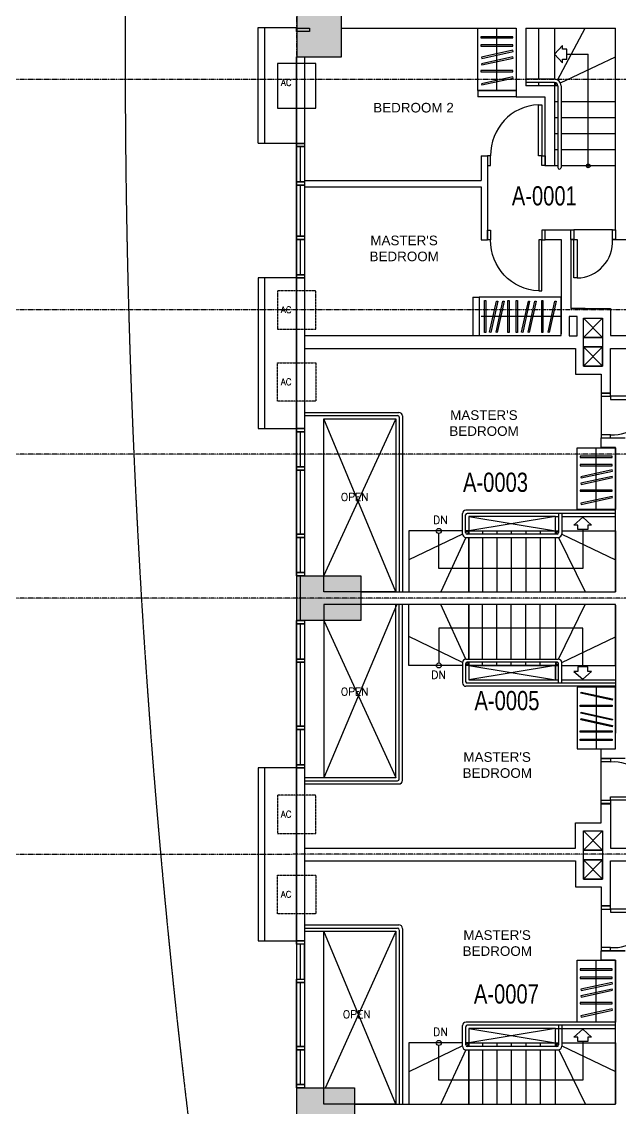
# Model space of a CAD drawing. Header units: inches. Extents: x -189245 to 740841, y -215444 to 469401.
# Drawn here: x 181993 to 191333, y -132944 to -115981 of the extents above; entities that cross this region are included whole.
import ezdxf

# ---------------------------------------------------------------- set-up
doc = ezdxf.new("R2010")
doc.units = ezdxf.units.IN
doc.header["$LTSCALE"] = 10
doc.header["$MEASUREMENT"] = 0
for name, pattern in [('GRID NORMAL$0$GRID BASEMENT$0$GRID GROUND$0$GRID$0$$0$PHANTOM', [2.5, 1.25, -0.25, 0.25, -0.25, 0.25, -0.25]), ('HIDDEN', [0.375, 0.25, -0.125]), ('HIDDEN2', [0.1875, 0.125, -0.0625])]:
    doc.linetypes.add(name, pattern=pattern)
for name, color, linetype in [('A-CMU WALL', 4, 'Continuous'), ('A-DOOR', 1, 'Continuous'), ('A-EQUIPMENT', 2, 'Continuous'), ('A-EQUIPTMENT', 1, 'Continuous'), ('A-GRID', 8, 'Continuous'), ('A-RAILING', 2, 'Continuous'), ('A-STAIR', 1, 'Continuous'), ('A-TEXT', 3, 'Continuous'), ('A-UNIT NUMBER', 2, 'Continuous'), ('A-WINDOW', 2, 'Continuous'), ('CABINET', 1, 'Continuous'), ('COLUMN', 6, 'Continuous'), ('GRID BASEMENT$0$A-PROPERTY LINE', 1, 'Continuous'), ('TEXT', 3, 'Continuous'), ('TSG - plaster', 4, 'Continuous'), ('TSG- DIM-WALL SETOUT', 1, 'Continuous'), ('TSG- OPENNING', 1, 'Continuous'), ('TSG- plaster', 4, 'Continuous'), ('TSG-DIM_WINDWS', 1, 'Continuous'), ('TSG-DRYWALL', 2, 'Continuous')]:
    doc.layers.add(name, color=color, linetype=linetype)
doc.styles.add('ARIAL', font='ARIAL.TTF', dxfattribs={"width": 0.75})
doc.styles.add('PRSP_Simplex', font='simplex.shx')

# ---------------------------------------------------------------- blocks, each defined once
blk = doc.blocks.new('A$C001E4594')
at = {"layer": 'TSG- OPENNING', "color": 1}
for p, q in [((125, 572), (425, 872)), ((425, 572), (125, 872)), ((125, 572), (425, 572)), ((125, 422), (425, 422)), ((125, 422), (425, 122)), ((425, 422), (125, 122))]:
    blk.add_line(p, q, dxfattribs=at)
for points in [[(125, 872), (425, 872), (425, 572), (125, 572)], [(425, 422), (125, 422), (125, 122), (425, 122)], [(125, 422), (425, 422), (425, 122), (125, 122)]]:
    blk.add_lwpolyline(points, close=True, dxfattribs=at)
at = {"layer": 'TSG- plaster'}
blk.add_lwpolyline([(125, 872), (425, 872), (425, 122), (125, 122), (125, 872)], dxfattribs=at)
blk = doc.blocks.new('grid')
at = {"layer": 'A-GRID', "linetype": 'GRID NORMAL$0$GRID BASEMENT$0$GRID GROUND$0$GRID$0$$0$PHANTOM'}
for p, q in [((-90633.8, -228688.5), (-90633.8, -289256.3)), ((-33688.1, -262686.6), (-100703.6, -262686.6)), ((-33688.1, -266286.6), (-100703.6, -266286.6)), ((-33688.1, -268536.6), (-100703.6, -268536.6)), ((-33688.1, -270786.6), (-100703.6, -270786.6)), ((-33688.1, -274776.9), (-100703.6, -274786.6))]:
    blk.add_line(p, q, dxfattribs=at)
blk = doc.blocks.new('door600')
at = {"color": 2}
for points in [[(50, 150), (100, 150), (100, 750), (50, 750)], [(50, 150), (0, 150), (0, 0), (50, 0)], [(700, 150), (650, 150), (650, 0), (700, 0)]]:
    blk.add_lwpolyline(points, close=True, dxfattribs=at)
at = {"color": 1}
blk.add_arc((100, 198), 552, 355.0209, 90, dxfattribs=at)
blk = doc.blocks.new('A$C7D1D0043')
at = {"layer": 'COLUMN', "linetype": 'Continuous'}
for points in [[(-47475, -25913), (-47475, -27013), (-46775, -27013), (-46775, -25913)], [(-47475, -35113), (-46475, -35113), (-46475, -35813), (-47475, -35813)], [(-47475, -43108), (-46575, -43108), (-46575, -43808), (-47475, -43808)]]:
    blk.add_hatch(color=253, dxfattribs=at).paths.add_polyline_path(points)
for points in [[(-47475, -25913), (-47475, -27013), (-46775, -27013), (-46775, -25913)], [(-47475, -35113), (-46475, -35113), (-46475, -35813), (-47475, -35813)], [(-47475, -43108), (-46575, -43108), (-46575, -43808), (-47475, -43808)]]:
    blk.add_lwpolyline(points, close=True, dxfattribs=at)
blk = doc.blocks.new('A$C0CD851AE')
at = {"layer": 'A-DOOR', "color": 2}
for points in [[(25, 150), (-25, 150), (-25, 950), (25, 950)], [(-825, 0), (-775, 0), (-775, 150), (-825, 150)], [(25, 150), (75, 150), (75, 0), (25, 0)]]:
    blk.add_lwpolyline(points, close=True, dxfattribs=at)
at = {"layer": 'A-DOOR'}
blk.add_arc((10, 166), 785, 92.5491, 181.1461, dxfattribs=at)
blk = doc.blocks.new('A$C588E7C43')
at = {"layer": 'CABINET', "color": 2, "linetype": 'HIDDEN', "ltscale": 500}
blk.add_line((-300, -964), (-300, 0), dxfattribs=at)
at = {"layer": 'CABINET', "color": 1, "linetype": 'Continuous'}
blk.add_lwpolyline([(0, -964), (-600, -964), (-600, 0), (0, 0)], close=True, dxfattribs=at)
at = {"layer": 'CABINET', "color": 2}
for points in [[(-50, -153), (-50, -133), (-550, -133), (-550, -153)], [(-50, -283), (-50, -263), (-550, -263), (-550, -283)], [(-47, -365), (-51, -346), (-539, -453), (-535, -473)], [(-47, -467), (-51, -448), (-539, -556), (-535, -575)], [(-50, -681), (-50, -661), (-550, -661), (-550, -681)], [(-47, -780), (-51, -760), (-539, -868), (-535, -888)]]:
    blk.add_lwpolyline(points, close=True, dxfattribs=at)

msp = doc.modelspace()

# ---------------------------------------------------------------- hatches: boundary and pattern name
at = {"layer": 'TSG- DIM-WALL SETOUT'}
h = msp.add_hatch(color=253, dxfattribs=at)
h.paths.add_polyline_path([(186285.29041, -132626.32537), (187185.29041, -132626.32537), (187185.29041, -133326.32537), (186285.29041, -133326.32537)])
h.paths.add_polyline_path([(197335.29041, -109930.85693), (198135.29041, -109930.85693), (198135.29041, -109230.85693), (197335.29041, -109230.85693)])
h.paths.add_polyline_path([(201710.2904, -122730.85693), (202410.2904, -122730.85693), (202410.2904, -121730.85693), (201710.2904, -121730.85693)])
h.paths.add_polyline_path([(207710.29041, -122730.85693), (208410.29041, -122730.85693), (208410.29041, -121730.85693), (207710.29041, -121730.85693)])
h.paths.add_polyline_path([(213710.29041, -122730.85693), (214410.29041, -122730.85693), (214410.29041, -121730.85693), (213710.29041, -121730.85693)])
h.paths.add_polyline_path([(219710.29041, -122730.85693), (220410.29041, -122730.85693), (220410.29041, -121730.85693), (219710.29041, -121730.85693)])
h.paths.add_polyline_path([(201710.2904, -117730.85693), (202410.2904, -117730.85693), (202410.2904, -116730.85693), (201710.2904, -116730.85693)])
h.paths.add_polyline_path([(204710.29041, -110230.85693), (205410.29041, -110230.85693), (205410.29041, -109230.85693), (204710.29041, -109230.85693)])
h.paths.add_polyline_path([(210710.29041, -110230.85693), (211410.29041, -110230.85693), (211410.29041, -109230.85693), (210710.29041, -109230.85693)])
h.paths.add_polyline_path([(197335.29041, -122730.85693), (198135.29041, -122730.85693), (198135.29041, -122030.85693), (197335.29041, -122030.85693)])
h.paths.add_polyline_path([(186285.29041, -115430.85693), (186285.29041, -116530.85693), (186985.29041, -116530.85693), (186985.29041, -115430.85693)])
h.paths.add_polyline_path([(197335.29041, -129330.85693), (198135.29041, -129330.85693), (198135.29041, -128630.85693), (197335.29041, -128630.85693)])
h.paths.add_polyline_path([(197335.29041, -103330.85693), (198135.29041, -103330.85693), (198135.29041, -102630.85693), (197335.29041, -102630.85693)])
h.paths.add_polyline_path([(192960.29041, -102580.85693), (194060.29, -102580.85683), (194060.29028, -103380.85683), (192960.29041, -103380.85693)])
h.paths.add_polyline_path([(213710.29041, -117730.85693), (214410.29041, -117730.85693), (214410.29041, -116730.85693), (213710.29041, -116730.85693)])
h.paths.add_polyline_path([(216710.64854, -110230.85693), (217410.64854, -110230.85693), (217410.64854, -109230.85693), (216710.64854, -109230.85693)])
h.paths.add_polyline_path([(219710.29041, -117730.85693), (220410.29041, -117730.85693), (220410.29041, -116730.85693), (219710.29041, -116730.85693)])
h.paths.add_polyline_path([(207710.29041, -117730.85693), (208410.29041, -117730.85693), (208410.29041, -116730.85693), (207710.29041, -116730.85693)])
h.paths.add_polyline_path([(186285.29041, -95230.85693), (187085.29041, -95230.85693), (187085.29041, -94530.85693), (186285.29041, -94530.85693)])
h.paths.add_polyline_path([(186285.29041, -99330.85985), (187185.29041, -99330.85985), (187185.29041, -98630.85985), (186285.29041, -98630.85985)])
h.paths.add_polyline_path([(186285.29041, -107330.85693), (187285.29041, -107330.85693), (187285.29041, -106630.85693), (186285.29041, -106630.85693)])
h.paths.add_polyline_path([(186285.29041, -124630.85693), (187285.29041, -124630.85693), (187285.29041, -125330.85693), (186285.29041, -125330.85693)])
h.paths.add_polyline_path([(192960.29041, -128580.85704), (194060.29, -128580.85693), (194060.29028, -129380.85693), (192960.29041, -129380.85704)])
h.paths.add_polyline_path([(186285.29041, -136730.85693), (187085.29041, -136730.85693), (187085.29041, -137430.85693), (186285.29041, -137430.85693)])
edge = h.paths.add_edge_path()
edge.add_line((233760.29041, -115230.85693), (233760.29041, -113730.85693))
edge = h.paths.add_edge_path()
edge.add_line((233760.29041, -121230.85693), (233760.29041, -122730.85693))
h.paths.add_polyline_path([(233160.29041, -115230.85693), (233760.29041, -115230.85693), (233760.29041, -113730.85693), (233160.29041, -113730.85693)])
h.paths.add_polyline_path([(233160.29041, -116730.85693), (233760.29041, -116730.85693), (233760.29041, -118230.85693), (233160.29041, -118230.85693)])
h.paths.add_polyline_path([(233160.29041, -109230.85693), (233760.29041, -109230.85693), (233760.29041, -110730.85693), (233160.29041, -110730.85693)])
edge = h.paths.add_edge_path()
edge.add_line((233160.29041, -121230.85693), (233160.29041, -122730.85693))
h.paths.add_polyline_path([(233160.29041, -121230.85693), (233760.29041, -121230.85693), (233760.29041, -122730.85693), (233160.29041, -122730.85693)])

# ---------------------------------------------------------------- linework, layer by layer
at = {"color": 2}
msp.add_line((190560.22782, -119231.64547), (190610.22782, -119231.64689), dxfattribs=at)
msp.add_lwpolyline([(190610.22782, -119231.64689), (190610.22355, -119381.64689), (190560.22355, -119381.64547), (190560.22782, -119231.64547)], dxfattribs=at)
for points in [[(191260.22355, -119381.66824), (191210.22355, -119381.66681), (191210.22782, -119231.66681), (191260.22782, -119231.66824)], [(190610.22355, -119381.64689), (190660.22355, -119381.64831), (190660.20363, -119981.64831), (190610.20363, -119981.64689)]]:
    msp.add_lwpolyline(points, close=True, dxfattribs=at)
at = {"color": 1}
msp.add_arc((190647.86062, -119418.23301), 563.55049, 271.255005353, 3.720272775, dxfattribs=at)
at = {"layer": 'A-CMU WALL'}
for p, q in [((186283.10625, -116531.41848), (186283.10625, -124630.85398)), ((186408.10625, -116531.41848), (186408.10625, -124630.85398)), ((186283.10625, -125330.85691), (186283.10625, -132623.69494)), ((186408.10625, -125330.85691), (186408.10625, -132623.69494))]:
    msp.add_line(p, q, dxfattribs=at)
at = {"layer": 'A-CMU WALL', "color": 1}
for p, q in [((187833.10684, -124883.84181), (186708.02469, -122181.14982)), ((186708.02528, -124630.85693), (187832.96435, -122183.84185)), ((187839.01906, -125086.82669), (186707.50164, -127786.82551)), ((186708.08917, -125330.85693), (187832.96435, -127780.85693)), ((187832.96435, -132880.85693), (186708.08927, -130180.85693)), ((186735.29041, -132626.32537), (187832.96435, -130186.82551))]:
    msp.add_line(p, q, dxfattribs=at)
at = {"layer": 'A-CMU WALL'}
for points in [[(186408.10625, -117880.85691), (186283.10625, -117880.85691), (186283.10625, -116531.41848), (186408.10625, -116531.41848)], [(186283.10625, -119980.85691), (186408.10625, -119980.85691), (186408.10625, -122330.85398), (186283.10625, -122330.85398)], [(186408.10625, -130330.85398), (186283.10625, -130330.85398), (186283.10625, -127630.85983), (186408.10625, -127630.85983)]]:
    msp.add_lwpolyline(points, close=True, dxfattribs=at)
at = {"layer": 'A-CMU WALL', "color": 1}
for points in [[(186708.02518, -122180.85669), (187832.99913, -122180.85669), (187832.99913, -124880.85669), (186708.02518, -124880.85669)], [(186708.08917, -127780.85669), (187832.99913, -127780.85669), (187832.99913, -125080.85669), (186708.08917, -125080.85669)], [(186708.08917, -130180.85636), (187832.96387, -130180.85636), (187832.96387, -132880.61968), (186708.08917, -132880.61968)]]:
    msp.add_lwpolyline(points, close=True, dxfattribs=at)
at = {"layer": 'A-DOOR'}
for p, q in [((191033.10684, -121827.87205), (191033.10684, -122427.87205)), ((191033.10566, -128139.81157), (191033.10566, -127539.81157)), ((191033.10566, -129833.83945), (191033.10566, -130433.83945))]:
    msp.add_line(p, q, dxfattribs=at)
at = {"layer": 'A-EQUIPMENT', "ltscale": 100}
for points in [[(186285.15027, -117882.2659), (185785.15027, -117882.2659), (185785.15027, -116069.73257), (186285.15027, -116069.73257)], [(186283.10625, -119980.85691), (185783.10625, -119980.85691), (185783.10625, -122330.85398), (186283.10625, -122330.85398)], [(186283.10625, -127630.85983), (185783.10625, -127630.85983), (185783.10625, -130330.85398), (186283.10625, -130330.85398)]]:
    msp.add_lwpolyline(points, dxfattribs=at)
at = {"layer": 'A-EQUIPTMENT', "linetype": 'HIDDEN'}
for points in [[(185785.15027, -117882.2659), (185685.15027, -117882.2659), (185685.15027, -116069.73257), (185785.15027, -116069.73257)], [(185783.10625, -119980.85691), (185683.10625, -119980.85691), (185683.10625, -122330.85398), (185783.10625, -122330.85398)], [(185783.10625, -127630.85983), (185683.10625, -127630.85983), (185683.10625, -130330.85398), (185783.10625, -130330.85398)]]:
    msp.add_lwpolyline(points, dxfattribs=at)
at = {"layer": 'A-EQUIPTMENT', "color": 1, "linetype": 'HIDDEN2'}
for points in [[(185983.10625, -120780.85691), (186583.10625, -120780.85691), (186583.10625, -120180.85691), (185983.10625, -120180.85691)], [(185983.10625, -121305.85691), (186583.10625, -121305.85691), (186583.10625, -121905.85691), (185983.10625, -121905.85691)], [(185983.10625, -128655.85691), (186583.10625, -128655.85691), (186583.10625, -128055.85691), (185983.10625, -128055.85691)], [(185983.10625, -129305.85691), (186583.10625, -129305.85691), (186583.10625, -129905.85691), (185983.10625, -129905.85691)]]:
    msp.add_lwpolyline(points, close=True, dxfattribs=at)
at = {"layer": 'A-RAILING'}
for p, q in [((186408.08927, -122080.85717), (187878.10671, -122080.85717)), ((186408.08927, -122130.85717), (187858.10676, -122130.85717)), ((187883.10684, -122155.85811), (187883.10684, -124880.85811)), ((187933.10684, -122135.85811), (187933.10684, -124880.85811)), ((191258.10633, -123605.8569), (188925.46614, -123605.8569)), ((191258.1063, -123655.8569), (188945.46614, -123655.8569)), ((190370.95008, -123655.8569), (190370.95008, -123955.85693)), ((190420.95008, -123655.8569), (190420.95008, -123975.85693)), ((188870.46614, -123975.85693), (188870.46614, -123660.8569)), ((188920.46614, -123955.85693), (188920.46614, -123680.8569)), ((190345.95008, -123980.85693), (188945.46614, -123980.85693)), ((188925.46614, -124030.85693), (190365.95008, -124030.85693)), ((187882.96435, -127805.85693), (187882.96435, -125080.85693)), ((187932.96435, -127825.85693), (187932.96435, -125080.85693)), ((188870.46503, -125985.85693), (188870.46503, -126300.85696)), ((188920.46503, -126005.85693), (188920.46503, -126280.85696)), ((188925.46503, -125930.85693), (190365.95008, -125930.85693)), ((190345.95008, -125980.85693), (188945.46503, -125980.85693)), ((190370.95008, -126305.85696), (190370.95008, -126005.85693)), ((190420.95008, -126305.85696), (190420.95008, -125985.85693)), ((191258.10566, -126355.85696), (188925.46503, -126355.85696)), ((191258.10566, -126305.85696), (188945.46503, -126305.85696)), ((186408.08927, -127830.85693), (187857.96435, -127830.85693)), ((186408.08927, -127880.85693), (187877.96435, -127880.85693)), ((186408.08927, -130080.85693), (187877.96435, -130080.85693)), ((186408.08927, -130130.85693), (187857.96435, -130130.85693)), ((187882.96435, -130161.82551), (187882.96435, -132880.85693)), ((187932.96435, -130141.82551), (187932.96435, -132880.85693)), ((191258.10625, -131598.8569), (188925.8251, -131598.8569)), ((188870.8251, -131975.85693), (188870.8251, -131653.8569)), ((188920.8251, -131955.85693), (188920.8251, -131673.8569)), ((191258.10625, -131648.8569), (188945.8251, -131648.8569)), ((190370.46486, -131648.8569), (190370.46486, -131955.85693)), ((190420.46486, -131648.8569), (190420.46486, -131975.85693)), ((188925.8251, -132030.85693), (190365.46486, -132030.85693)), ((190345.46486, -131980.85693), (188945.8251, -131980.85693))]:
    msp.add_line(p, q, dxfattribs=at)
at = {"layer": 'A-RAILING', "color": 1}
for p, q in [((186708.02469, -122181.14888), (187832.96435, -122180.85717)), ((187832.96435, -122180.85811), (187832.96435, -124880.85811)), ((187832.96435, -127786.82551), (187832.96435, -125080.85693)), ((186408.08868, -127780.85693), (187832.96435, -127780.85693)), ((186408.08868, -130180.85693), (187832.96435, -130180.85693)), ((187832.96435, -130186.82551), (187832.96435, -132886.82551))]:
    msp.add_line(p, q, dxfattribs=at)
at = {"layer": 'A-RAILING'}
for centre, radius, start, end in [((187858.10684, -122155.85717), 25, 0, 90.000197875), ((187878.10684, -122135.85717), 55, 0, 90.00013503), ((188925.46614, -123660.8569), 55, 90, 180), ((188945.46614, -123680.8569), 25, 90, 180), ((188925.46614, -123975.85693), 55, 180, 270), ((188945.46614, -123955.85693), 25, 180, 270), ((190345.95008, -123955.85693), 25, 270, 0), ((190365.95008, -123975.85693), 55, 270, 0), ((188925.46503, -125985.85693), 55, 90, 180), ((188945.46503, -126005.85693), 25, 90, 180), ((190345.95008, -126005.85693), 25, 0, 90), ((190365.95008, -125985.85693), 55, 0, 90), ((188925.46503, -126300.85696), 55, 180, 270), ((188945.46503, -126280.85696), 25, 180, 270), ((187857.96435, -127805.85693), 25, 270, 0), ((187877.96435, -127825.85693), 55, 270, 0), ((187877.96435, -130135.85693), 55, 0, 90), ((187857.96435, -130155.85693), 25, 0, 90), ((188925.8251, -131653.8569), 55, 90, 180), ((188945.8251, -131673.8569), 25, 90, 180), ((188945.8251, -131955.85693), 25, 180, 270), ((190345.46486, -131955.85693), 25, 270, 0), ((188925.8251, -131975.85693), 55, 180, 270), ((190365.46486, -131975.85693), 55, 270, 0)]:
    msp.add_arc(centre, radius, start, end, dxfattribs=at)
at = {"layer": 'A-STAIR'}
for p, q in [((190058.24991, -116080.10712), (190058.24991, -116880.10712)), ((190308.24991, -116080.10712), (190308.24991, -116880.10712)), ((190354.95616, -116891.68469), (190783.24932, -116080.85693)), ((190398.63747, -116937.32758), (191258.24873, -116530.48203)), ((190501.37477, -116486.27081), (190833.24932, -116486.27081)), ((190833.24932, -118260.10712), (190833.24932, -116486.27081)), ((190058.24991, -116930.10712), (190058.24991, -116980.10712)), ((190308.24991, -116930.10712), (190308.24991, -118230.10712)), ((190308.24991, -116980.10712), (190331.60304, -116935.89591)), ((190308.24991, -116980.10712), (190353.44369, -116958.71735)), ((190358.24991, -116980.10712), (190308.24991, -116980.10712)), ((190358.24991, -117230.10712), (190308.24991, -117230.10712)), ((191258.24873, -117230.10712), (190408.24991, -117230.10712)), ((190358.24991, -117480.10712), (190308.24991, -117480.10712)), ((191258.24873, -117480.10712), (190408.24991, -117480.10712)), ((190358.24991, -117730.10712), (190308.24991, -117730.10712)), ((191258.24873, -117730.10712), (190408.24991, -117730.10712)), ((190358.24991, -117980.10712), (190308.24991, -117980.10712)), ((191258.24873, -117980.10712), (190408.24991, -117980.10712)), ((190358.24991, -118230.10712), (190308.24991, -118230.10712)), ((191258.24873, -118230.10712), (190408.24991, -118230.10712)), ((188870.46614, -123930.8569), (188032.96614, -123930.8569)), ((188032.96614, -123930.8569), (188032.96614, -124880.85532)), ((188970.46614, -123930.8569), (188920.46614, -123930.8569)), ((188970.46614, -123980.85693), (188970.46614, -123930.8569)), ((190320.46554, -123930.8569), (190370.95008, -123930.8569)), ((190320.46554, -123980.85693), (190320.46554, -123930.8569)), ((190420.95008, -123930.8569), (191257.96527, -123930.8569)), ((191257.96527, -123930.8569), (191257.96495, -124880.8569)), ((188970.46614, -124879.85075), (188970.46614, -124030.85693)), ((190320.46554, -124880.8569), (190320.46554, -124030.85693)), ((188032.96503, -126030.85534), (188032.96503, -125080.85693)), ((188970.46503, -125081.86149), (188970.46503, -125930.85693)), ((190320.46444, -125080.85534), (190320.46444, -125930.85693)), ((191257.96416, -126030.85534), (191257.96385, -125080.85534)), ((188870.46503, -126030.85534), (188032.96503, -126030.85534)), ((188970.46503, -126030.85534), (188920.46503, -126030.85534)), ((188970.46503, -125980.85693), (188970.46503, -126030.85534)), ((190320.46444, -125980.85693), (190320.46444, -126030.85534)), ((190320.46444, -126030.85534), (190370.95008, -126030.85534)), ((190420.95008, -126030.85534), (191257.96416, -126030.85534)), ((188870.96681, -131923.69494), (188033.10716, -131923.69494)), ((188033.10716, -131923.69494), (188033.10716, -132873.69335)), ((188970.60716, -131923.69494), (188920.96681, -131923.69494)), ((188970.60716, -131980.85693), (188970.60716, -131923.69494)), ((190320.60656, -131923.69494), (190370.60656, -131923.69494)), ((190320.60656, -131980.85693), (190320.60656, -131923.69494)), ((190420.60656, -131923.69494), (191258.10629, -131923.69494)), ((191258.10629, -131923.69494), (191258.10598, -132873.69494)), ((188970.60716, -132872.68879), (188970.60716, -132030.85693)), ((190320.60656, -132873.69494), (190320.60656, -132030.85693))]:
    msp.add_line(p, q, dxfattribs=at)
at = {"layer": 'A-STAIR', "color": 2}
for p, q in [((190308.24991, -116880.10712), (189858.24991, -116880.10712)), ((190308.24991, -116930.10712), (189858.24991, -116930.10712)), ((190358.24991, -116980.10712), (190358.24991, -118255.10703)), ((190408.24991, -116980.10712), (190408.24991, -118255.10712))]:
    msp.add_line(p, q, dxfattribs=at)
for points in [[(190432.55465, -116349.77081), (190308.24991, -116486.27081), (190432.55465, -116622.77081), (190432.55465, -116564.27081), (190501.37477, -116564.27081), (190501.37477, -116408.27081), (190432.55465, -116408.27081)], [(190610.59002, -123839.28527), (190747.09002, -123714.98053), (190883.59002, -123839.28527), (190825.09002, -123839.28527), (190825.09002, -123908.1054), (190669.09002, -123908.1054), (190669.09002, -123839.28527)], [(190610.58891, -126122.42698), (190747.08891, -126246.73171), (190883.58891, -126122.42698), (190825.08891, -126122.42698), (190825.08891, -126053.60685), (190669.08891, -126053.60685), (190669.08891, -126122.42698)]]:
    msp.add_lwpolyline(points, close=True, dxfattribs=at)
at = {"layer": 'A-STAIR'}
for points in [[(189061.94482, -123930.8569), (190320.46554, -123930.8569), (190320.46554, -123705.8569)], [(190747.09002, -123914.37846), (190747.09002, -124514.74827), (188501.82148, -124514.74827), (188501.82148, -123969.88735)], [(188970.46614, -123930.8569), (188970.46614, -123980.85693)], [(188970.46614, -123930.8569), (189084.26527, -123930.8569)], [(188970.46614, -124030.85693), (188970.46614, -124879.85075)], [(188924.39318, -125930.86738), (188532.96503, -125081.36591)], [(188970.46503, -125081.86149), (188970.46503, -125930.85693)], [(188970.46503, -125930.85693), (188970.46503, -125081.86149)], [(189182.96425, -125930.85693), (189182.96425, -125080.85534)], [(189407.96425, -125930.85693), (189407.96425, -125080.85534)], [(189632.96425, -125930.85693), (189632.96425, -125080.85534)], [(189857.96425, -125930.85693), (189857.96425, -125080.85534)], [(190082.96425, -125930.85693), (190082.96425, -125080.85534)], [(190369.17823, -125930.95175), (190783.69206, -125080.85534)], [(190747.08891, -126047.33379), (190747.08891, -125446.96398), (188501.82037, -125446.96398), (188501.82037, -125991.82489)], [(188870.54491, -125982.89377), (188032.96503, -125580.85614)], [(190420.8663, -125982.82232), (191257.96444, -125582.3482)], [(188970.46503, -126030.85534), (188920.46503, -126006.85539)], [(188970.46503, -126030.85534), (188947.42706, -125980.85693)], [(188970.46503, -125980.85693), (188970.46503, -126030.85534)], [(188970.46503, -126030.85534), (188970.46503, -125980.85693)], [(188970.46503, -126030.85534), (190320.46444, -126030.85534), (190320.46444, -126255.85534)], [(189182.96425, -126030.85534), (189182.96425, -125980.85693)], [(189407.96425, -126030.85534), (189407.96425, -125980.85693)], [(189632.96425, -126030.85534), (189632.96425, -125980.85693)], [(189857.96425, -126030.85534), (189857.96425, -125980.85693)], [(190082.96425, -126030.85534), (190082.96425, -125980.85693)], [(190320.46444, -126030.85534), (190344.84406, -125980.85693)], [(190320.46444, -126030.85534), (190370.95008, -126006.70262)], [(191257.96416, -126030.85534), (191257.96416, -126255.85534)], [(190320.46444, -126255.85534), (190370.95008, -126255.85534)], [(190420.95008, -126255.85534), (191257.96416, -126255.85534)], [(190320.60656, -131698.69494), (191258.10629, -131698.69494)], [(191258.10629, -131923.69494), (191258.10629, -131698.69494)], [(188870.96681, -131971.52222), (188033.10716, -132373.69414)], [(188970.60716, -131923.69494), (188920.96681, -131947.52226)], [(188970.60716, -131923.69494), (188944.29421, -131980.80092)], [(188970.60716, -131980.85693), (188970.60716, -131923.69494)], [(189183.10638, -131923.69494), (189183.10638, -131980.85693)], [(189408.10638, -131923.69494), (189408.10638, -131980.85693)], [(189633.10638, -131923.69494), (189633.10638, -131980.85693)], [(189858.10638, -131923.69494), (189858.10638, -131980.85693)], [(190083.10638, -131923.69494), (190083.10638, -131980.85693)], [(190320.60656, -131923.69494), (190370.60656, -131947.61532)], [(190320.60656, -131923.69494), (190348.40272, -131980.70007)], [(190420.60656, -131971.5357), (191258.10656, -132372.20208)], [(188921.3203, -132030.66031), (188533.10716, -132873.18437)], [(188970.60716, -132872.68879), (188970.60716, -132030.85693)], [(189183.10638, -132030.85693), (189183.10638, -132873.69494)], [(189408.10638, -132030.85693), (189408.10638, -132873.69494)], [(189633.10638, -132030.85693), (189633.10638, -132873.69494)], [(189858.10638, -132030.85693), (189858.10638, -132873.69494)], [(190083.10638, -132030.85693), (190083.10638, -132873.69494)], [(190372.63946, -132030.40543), (190783.83419, -132873.69494)]]:
    msp.add_lwpolyline(points, dxfattribs=at)
at = {"layer": 'A-STAIR', "elevation": 0}
for points in [[(190320.46554, -123705.8569), (190370.95008, -123705.8569)], [(190420.95008, -123705.8569), (191257.96527, -123705.8569)], [(191257.96527, -123930.8569), (191257.96527, -123705.8569)], [(188870.54593, -123978.81851), (188032.96614, -124380.85611)], [(188970.46614, -123930.8569), (188920.46614, -123954.85686)], [(188970.46614, -123930.8569), (188947.42742, -123980.85693)], [(188970.46614, -123980.85693), (188970.46614, -123930.8569)], [(189182.96535, -123930.8569), (189182.96535, -123980.85693)], [(189407.96535, -123930.8569), (189407.96535, -123980.85693)], [(189632.96535, -123930.8569), (189632.96535, -123980.85693)], [(189857.96535, -123930.8569), (189857.96535, -123980.85693)], [(190082.96535, -123930.8569), (190082.96535, -123980.85693)], [(190320.46554, -123930.8569), (190370.95008, -123955.00909)], [(190320.46554, -123930.8569), (190344.84596, -123980.85693)], [(190420.86642, -123978.88945), (191257.96554, -124379.36404)], [(188924.39355, -124030.84647), (188532.96614, -124880.34634)], [(188970.46614, -124879.85075), (188970.46614, -124030.85693)], [(189182.96535, -124030.85693), (189182.96535, -124880.8569)], [(189407.96535, -124030.85693), (189407.96535, -124880.8569)], [(189632.96535, -124030.85693), (189632.96535, -124880.8569)], [(189857.96535, -124030.85693), (189857.96535, -124880.8569)], [(190082.96535, -124030.85693), (190082.96535, -124880.8569)], [(190369.18007, -124030.762), (190783.69317, -124880.8569)], [(188970.60716, -131923.69494), (190320.60656, -131923.69494), (190320.60656, -131698.69494)], [(190747.23104, -131907.21649), (190747.23104, -132507.5863), (188501.9625, -132507.5863), (188501.9625, -131962.72539)], [(188970.60716, -131923.69494), (188970.60716, -131980.85693)], [(188970.60716, -132030.85693), (188970.60716, -132872.68879)]]:
    msp.add_lwpolyline(points, dxfattribs=at)
at = {"layer": 'A-STAIR', "color": 2, "elevation": 0}
msp.add_lwpolyline([(190610.73104, -131832.1233), (190747.23104, -131707.81857), (190883.73104, -131832.1233), (190825.23104, -131832.1233), (190825.23104, -131900.94343), (190669.23104, -131900.94343), (190669.23104, -131832.1233)], close=True, dxfattribs=at)
at = {"layer": 'A-STAIR', "color": 2}
for centre, radius in [((190833.24932, -118230.10712), 30), ((188501.71614, -123930.8569), 39.03059), ((188501.71503, -126030.85534), 39.03059), ((188501.85716, -131923.69494), 39.03059)]:
    msp.add_circle(centre, radius, dxfattribs=at)
for centre, radius, start, end in [((190308.24991, -116980.10712), 100, 0, 90), ((190308.24991, -116980.10712), 50, 0, 90), ((190383.24991, -118255.10712), 25, 179.999780407, 0)]:
    msp.add_arc(centre, radius, start, end, dxfattribs=at)
at = {"layer": 'A-WINDOW', "color": 2, "linetype": 'Continuous'}
for p, q in [((186345.60625, -118480.85691), (186345.60625, -117930.85691)), ((186345.60625, -119330.85691), (186345.60625, -118530.85691)), ((186345.60625, -119930.85691), (186345.60625, -119380.85691)), ((186345.60625, -122930.85398), (186345.60625, -122380.85398)), ((186345.60625, -123980.85398), (186345.60625, -122980.85398)), ((186345.60625, -124580.85398), (186345.60625, -124030.85398)), ((186345.60625, -125330.85691), (186345.60625, -124630.85398)), ((186345.60625, -125930.85983), (186345.60625, -125380.85983)), ((186345.60625, -126980.85983), (186345.60625, -125980.85983)), ((186345.60625, -127580.85983), (186345.60625, -127030.85983)), ((186345.60625, -130930.85398), (186345.60625, -130380.85398)), ((186345.60625, -131980.85398), (186345.60625, -130980.85398)), ((186345.60625, -132573.69494), (186345.60625, -132030.85398))]:
    msp.add_line(p, q, dxfattribs=at)
at = {"layer": 'A-WINDOW'}
for p, q in [((186408.08927, -118480.85693), (186408.08927, -118530.85693)), ((186283.10625, -124630.85401), (186483.10625, -124630.85401)), ((186283.10625, -132623.69497), (186483.10625, -132623.69497))]:
    msp.add_line(p, q, dxfattribs=at)
at = {"layer": 'A-WINDOW', "color": 1}
for p, q in [((188970.46614, -123705.8569), (190320.46554, -123930.8569)), ((190320.46554, -123705.8569), (188970.46614, -123930.8569)), ((188970.46503, -126030.85534), (190320.46444, -126255.85534)), ((190320.46444, -126030.85534), (188970.46503, -126255.85534)), ((188970.60716, -131698.69494), (190320.60656, -131923.69494)), ((190320.60656, -131698.69494), (188970.60716, -131923.69494))]:
    msp.add_line(p, q, dxfattribs=at)
at = {"layer": 'A-WINDOW', "ltscale": 500}
msp.add_lwpolyline([(186283.10625, -116130.85693), (186283.10625, -116080.85693), (186483.10625, -116080.85693), (186483.10625, -116130.85693)], close=True, dxfattribs=at)
at = {"layer": 'A-WINDOW', "color": 2, "linetype": 'Continuous'}
for points in [[(186283.10625, -117880.85691), (186408.10625, -117880.85691), (186408.10625, -117930.85691), (186283.10625, -117930.85691)], [(186283.10625, -118480.85691), (186408.10625, -118480.85691), (186408.10625, -118530.85691), (186283.10625, -118530.85691)], [(186283.10625, -119330.85691), (186408.10625, -119330.85691), (186408.10625, -119380.85691), (186283.10625, -119380.85691)], [(186283.10625, -119930.85691), (186408.10625, -119930.85691), (186408.10625, -119980.85691), (186283.10625, -119980.85691)], [(186283.10625, -122330.85398), (186408.10625, -122330.85398), (186408.10625, -122380.85398), (186283.10625, -122380.85398)], [(186408.10625, -122380.85398), (186283.10625, -122380.85398), (186283.10625, -122330.85398), (186408.10625, -122330.85398)], [(186283.10625, -122930.85398), (186408.10625, -122930.85398), (186408.10625, -122980.85398), (186283.10625, -122980.85398)], [(186408.10625, -124030.85398), (186283.10625, -124030.85398), (186283.10625, -123980.85398), (186408.10625, -123980.85398)], [(186408.10625, -124630.85398), (186283.10625, -124630.85398), (186283.10625, -124580.85398), (186408.10625, -124580.85398)], [(186283.10625, -125330.85691), (186408.10625, -125330.85691), (186408.10625, -125380.85983), (186283.10625, -125380.85983)], [(186283.10625, -125930.85983), (186408.10625, -125930.85983), (186408.10625, -125980.85983), (186283.10625, -125980.85983)], [(186283.10625, -126980.85983), (186408.10625, -126980.85983), (186408.10625, -127030.85983), (186283.10625, -127030.85983)], [(186283.10625, -127580.85983), (186408.10625, -127580.85983), (186408.10625, -127630.85983), (186283.10625, -127630.85983)], [(186283.10625, -130330.85398), (186408.10625, -130330.85398), (186408.10625, -130380.85398), (186283.10625, -130380.85398)], [(186283.10625, -130930.85398), (186408.10625, -130930.85398), (186408.10625, -130980.85398), (186283.10625, -130980.85398)], [(186283.10625, -131980.85398), (186408.10625, -131980.85398), (186408.10625, -132030.85398), (186283.10625, -132030.85398)], [(186283.10625, -132573.69494), (186408.10625, -132573.69494), (186408.10625, -132623.69494), (186283.10625, -132623.69494)]]:
    msp.add_lwpolyline(points, close=True, dxfattribs=at)
at = {"layer": 'A-WINDOW', "color": 1, "linetype": 'Continuous'}
for points in [[(186283.10625, -117930.85691), (186408.10625, -117930.85691), (186408.10625, -118480.85691), (186283.10625, -118480.85691)], [(186283.10625, -118530.85691), (186408.10625, -118530.85691), (186408.10625, -119330.85691), (186283.10625, -119330.85691)], [(186283.10625, -119380.85691), (186408.10625, -119380.85691), (186408.10625, -119930.85691), (186283.10625, -119930.85691)], [(186408.10625, -122930.85398), (186283.10625, -122930.85398), (186283.10625, -122380.85398), (186408.10625, -122380.85398)], [(186408.10625, -123980.85398), (186283.10625, -123980.85398), (186283.10625, -122980.85398), (186408.10625, -122980.85398)], [(186408.10625, -124580.85398), (186283.10625, -124580.85398), (186283.10625, -124030.85398), (186408.10625, -124030.85398)], [(186408.10625, -125930.85983), (186283.10625, -125930.85983), (186283.10625, -125380.85983), (186408.10625, -125380.85983)], [(186408.10625, -126980.85983), (186283.10625, -126980.85983), (186283.10625, -125980.85983), (186408.10625, -125980.85983)], [(186408.10625, -127580.85983), (186283.10625, -127580.85983), (186283.10625, -127030.85983), (186408.10625, -127030.85983)], [(186408.10625, -130380.85398), (186283.10625, -130380.85398), (186283.10625, -130930.85398), (186408.10625, -130930.85398)], [(186408.10625, -131980.85398), (186283.10625, -131980.85398), (186283.10625, -130980.85398), (186408.10625, -130980.85398)], [(186408.10625, -132573.69494), (186283.10625, -132573.69494), (186283.10625, -132030.85398), (186408.10625, -132030.85398)]]:
    msp.add_lwpolyline(points, close=True, dxfattribs=at)
at = {"layer": 'A-WINDOW', "color": 1}
for points in [[(190320.46554, -123705.8569), (188970.46614, -123705.8569), (188970.46614, -123930.8569), (190320.46554, -123930.8569)], [(190320.46444, -126030.85534), (188970.46503, -126030.85534), (188970.46503, -126255.85534), (190320.46444, -126255.85534)], [(190320.60656, -131698.69494), (188970.60716, -131698.69494), (188970.60716, -131923.69494), (190320.60656, -131923.69494)]]:
    msp.add_lwpolyline(points, close=True, dxfattribs=at)
at = {"layer": 'CABINET', "color": 2, "linetype": 'HIDDEN', "ltscale": 500}
for p, q in [((189408.10801, -117055.10712), (189408.10801, -116080.85692)), ((190410.22568, -120580.85649), (189133.0778, -120580.85649))]:
    msp.add_line(p, q, dxfattribs=at)
at = {"layer": 'CABINET', "color": 1, "linetype": 'Continuous'}
msp.add_lwpolyline([(189708.10801, -117055.10712), (189108.10801, -117055.10712), (189108.10801, -116080.85692), (189708.10801, -116080.85692)], close=True, dxfattribs=at)
at = {"layer": 'CABINET', "color": 2}
for points in [[(189658.10801, -116234.34085), (189658.10801, -116214.34085), (189158.10801, -116214.34085), (189158.10801, -116234.34085)], [(189658.10801, -116363.98575), (189658.10801, -116343.98575), (189158.10801, -116343.98575), (189158.10801, -116363.98575)], [(189661.17274, -116446.01867), (189656.85973, -116426.48926), (189168.62442, -116534.31453), (189172.93744, -116553.84394)], [(189661.17274, -116548.28579), (189656.85973, -116528.75638), (189168.62442, -116636.58165), (189172.93744, -116656.11106)], [(189658.10801, -116761.84085), (189658.10801, -116741.84085), (189158.10801, -116741.84085), (189158.10801, -116761.84085)], [(189661.17274, -116860.78579), (189656.85973, -116841.25638), (189168.62442, -116949.08165), (189172.93744, -116968.61106)], [(189235.97164, -120830.85649), (189215.97164, -120830.85649), (189215.97164, -120330.85649), (189235.97164, -120330.85649)], [(189312.65397, -120833.92122), (189293.12456, -120829.60821), (189400.94983, -120341.37291), (189420.47924, -120345.68592)], [(189413.61806, -120833.92122), (189394.08865, -120829.60821), (189501.91392, -120341.37291), (189521.44333, -120345.68592)], [(189599.44186, -120830.85649), (189579.44186, -120830.85649), (189579.44186, -120330.85649), (189599.44186, -120330.85649)], [(189729.08676, -120830.85649), (189709.08676, -120830.85649), (189709.08676, -120330.85649), (189729.08676, -120330.85649)], [(189811.11968, -120833.92122), (189791.59026, -120829.60821), (189899.41553, -120341.37291), (189918.94495, -120345.68592)], [(189913.3868, -120833.92122), (189893.85738, -120829.60821), (190001.68266, -120341.37291), (190021.21207, -120345.68592)], [(190126.94186, -120830.85649), (190106.94186, -120830.85649), (190106.94186, -120330.85649), (190126.94186, -120330.85649)], [(190225.8868, -120833.92122), (190206.35738, -120829.60821), (190314.18266, -120341.37291), (190333.71207, -120345.68592)]]:
    msp.add_lwpolyline(points, close=True, dxfattribs=at)
at = {"layer": 'GRID BASEMENT$0$A-PROPERTY LINE', "color": 1, "linetype": 'HIDDEN'}
msp.add_lwpolyline([(186283.13413, -89517.85791), (191658.13413, -89517.85791), (191658.13413, -91830.39122), (198133.13413, -91830.39122), (198133.13413, -97075.86731), (218735.81013, -97079.96953), (233758.13424, -101367.38548), (233757.50163, -128185.97147), (223446.58652, -130612.19041), (223446.58652, -134880.39122), (198133.43556, -134875.86731), (198133.13413, -140130.39122), (191658.13413, -140130.39122), (191658.13413, -142443.39024), (186283.13413, -142443.40837), (186283.13413, -136830.39122), (185091.91617, -136830.39122, -0.0757802204), (185286.35134, -95130.39122), (186283.13412, -95130.39122), (186283.13413, -89517.85791)], format="xyb", dxfattribs=at)
at = {"layer": 'TSG - plaster', "color": 4}
for p, q in [((186283.24814, -116080.85693), (186285.29041, -116080.85693)), ((186985.29041, -116080.85693), (189708.24991, -116080.85693)), ((189708.24991, -116080.85693), (189708.24991, -117155.10712)), ((189858.24991, -116080.85693), (191258.24873, -116080.85693)), ((189858.24991, -116080.85693), (189858.24991, -116980.10712)), ((191258.24873, -119230.10712), (191258.24873, -116080.85693)), ((190308.24991, -116980.10712), (189858.24991, -116980.10712)), ((190308.24991, -116980.10712), (190308.24991, -118230.10712)), ((189708.24991, -117155.10712), (190158.24991, -117155.10712)), ((190158.24991, -117155.10712), (190158.24991, -118230.10712)), ((190308.24991, -118230.10712), (190158.24991, -118230.10712)), ((190410.22568, -119381.66824), (190410.22568, -120850.85649)), ((191183.24873, -120459.27354), (191183.24873, -120880.85811)), ((186408.10625, -120880.85649), (190380.22568, -120880.85649)), ((191183.10684, -120880.85811), (192957.9996, -120880.85811)), ((191183.24873, -120880.85811), (192957.9996, -120880.85811)), ((191033.10684, -122627.87205), (191033.10684, -122477.87205)), ((191033.10684, -122477.87205), (191408.10684, -122477.87205)), ((191258.10684, -122627.87205), (191033.10684, -122627.87205)), ((191258.10566, -124877.87087), (191258.10684, -122627.87205)), ((187285.29041, -124880.85693), (191258.10566, -124880.85693)), ((191258.10566, -125080.85693), (187285.29041, -125080.85693)), ((191258.10566, -125089.81275), (191258.10566, -127086.82669)), ((191258.10566, -127327.87205), (191258.10566, -126930.85693)), ((191033.10566, -127483.84181), (191033.10566, -127333.84181)), ((191033.10566, -127333.84181), (191258.10566, -127333.84181)), ((191408.10566, -127483.84181), (191033.10566, -127483.84181)), ((191408.10566, -130483.83945), (191033.10566, -130483.83945)), ((191033.10566, -130633.83945), (191033.10566, -130483.83945)), ((191033.10566, -130483.83945), (191408.10566, -130483.83945)), ((191258.10625, -130633.83945), (191033.10566, -130633.83945)), ((191258.10625, -132880.85693), (191258.10625, -130633.83945)), ((187185.29041, -132880.85693), (191258.10566, -132880.85693))]:
    msp.add_line(p, q, dxfattribs=at)
msp.add_lwpolyline([(190410.22568, -120880.85649), (190410.22568, -120280.85649), (189133.0778, -120280.85649), (189133.0778, -120880.85649)], close=True, dxfattribs=at)
for points in [[(186408.10625, -121080.85717), (190633.24873, -121080.85717)], [(190633.10684, -121080.85811), (190633.10684, -121480.85811), (191033.10684, -121480.85811)], [(191183.24873, -121205.85811), (191183.24873, -121080.85811), (192958.24873, -121080.85811), (192957.9996, -122880.82669)], [(191033.10684, -121480.85811), (191033.10684, -121777.87205), (191183.10684, -121777.87205), (191183.10684, -121480.85811)], [(191033.10566, -128486.82551), (191033.10566, -128189.81157), (191183.10566, -128189.81157), (191183.10566, -128486.82551), (191183.10566, -128880.85693), (192958.10566, -128880.85693)], [(186408.08927, -128880.85693), (190633.10566, -128880.85693), (190633.10566, -128486.82551), (191033.10566, -128486.82551)], [(186408.08927, -129080.85693), (190633.10566, -129080.85693), (190633.10566, -129486.82551), (191033.10566, -129486.82551)], [(191183.10566, -129486.82551), (191183.10566, -129080.85575), (192958.10566, -129080.85575)], [(191033.10566, -129486.82551), (191033.10566, -129783.83945), (191183.10566, -129783.83945), (191183.10566, -129486.82551)]]:
    msp.add_lwpolyline(points, dxfattribs=at)
at = {"layer": 'TSG - plaster', "color": 4, "elevation": 0}
for points in [[(190633.24873, -121083.84181), (190633.24873, -121208.84181)], [(191183.24873, -121483.84181), (191183.24873, -121083.84181)]]:
    msp.add_lwpolyline(points, dxfattribs=at)
at = {"layer": 'TSG- OPENNING', "color": 1, "linetype": 'ByBlock'}
for p, q in [((190757.96435, -120908.84181), (191057.96435, -120608.84181)), ((191057.96435, -120908.84181), (190757.96435, -120608.84181)), ((190758.10684, -120908.84181), (191057.96435, -120908.84181)), ((190758.10684, -121058.84181), (191057.96435, -121058.84181)), ((190758.10684, -121058.84181), (191057.96435, -121358.84181)), ((191057.96435, -121058.84181), (190758.10684, -121358.84181))]:
    msp.add_line(p, q, dxfattribs=at)
at = {"layer": 'TSG- OPENNING', "color": 1, "ltscale": 0.5}
msp.add_lwpolyline([(185985.15027, -117332.26589), (186585.15027, -117332.26589), (186585.15027, -116632.26589), (185985.15027, -116632.26589)], close=True, dxfattribs=at)
at = {"layer": 'TSG- OPENNING', "color": 1, "linetype": 'ByBlock'}
for points in [[(190757.96435, -120608.84181), (191057.96435, -120608.84181), (191057.96435, -120908.84181), (190757.96435, -120908.84181)], [(191057.96435, -121058.84181), (190758.10684, -121058.84181), (190758.10684, -121358.84181), (191057.96435, -121358.84181)], [(190758.10684, -121058.84181), (191057.96435, -121058.84181), (191057.96435, -121358.84181), (190758.10684, -121358.84181)]]:
    msp.add_lwpolyline(points, close=True, dxfattribs=at)
at = {"layer": 'TSG- plaster', "color": 4}
for p, q in [((190160.22893, -119231.66824), (190560.22782, -119231.66824)), ((190160.229, -119383.66869), (190160.229, -119233.66869)), ((190160.22893, -119381.66824), (190410.22568, -119381.66824)), ((190560.22568, -119381.66824), (190660.22355, -119381.66824)), ((190560.22568, -119381.66824), (190560.22568, -120459.27354)), ((191210.22355, -119381.66824), (191458.24873, -119381.66824)), ((190535.22568, -120584.40286), (190535.22568, -120883.41967)), ((190660.39078, -120584.40286), (190535.22568, -120584.40286)), ((190785.22782, -120459.27354), (190560.22568, -120459.27354)), ((190660.39078, -120459.27354), (191183.24873, -120459.27354)), ((190660.39078, -120883.41967), (190660.39078, -120584.40286)), ((190535.22568, -120883.41967), (190660.39078, -120883.41967))]:
    msp.add_line(p, q, dxfattribs=at)
msp.add_lwpolyline([(190757.96435, -120608.84181), (191057.96435, -120608.84181), (191057.96435, -121358.84181), (190758.10684, -121358.84181), (190757.96435, -120608.84181)], dxfattribs=at)
at = {"layer": 'TSG-DIM_WINDWS'}
msp.add_line((191210.22782, -119231.66681), (190610.22782, -119231.64974), dxfattribs=at)
at = {"layer": 'TSG-DRYWALL'}
for p, q in [((189108.24991, -117055.10712), (189108.24991, -117155.10712)), ((189708.24991, -117155.10712), (189108.24991, -117155.10712)), ((189160.229, -118076.66784), (189160.229, -118459.4185)), ((189160.229, -118076.66784), (189260.229, -118076.66784)), ((189260.229, -118076.66784), (189260.229, -119383.6687)), ((186407.93414, -118459.4185), (189160.229, -118459.4185)), ((186407.93414, -118559.4185), (189160.229, -118559.4185)), ((189160.229, -118559.4185), (189160.229, -119383.6687)), ((189160.229, -119383.6687), (189260.229, -119383.6687)), ((189033.0778, -120280.40452), (189133.0778, -120280.40452))]:
    msp.add_line(p, q, dxfattribs=at)
at = {"layer": 'TSG-DRYWALL', "ltscale": 100}
for p, q in [((189108.24991, -117055.10712), (189708.24991, -117055.10712)), ((189033.0778, -120280.40452), (189033.0778, -120880.40452)), ((189133.0778, -120280.40452), (189133.0778, -120880.40452))]:
    msp.add_line(p, q, dxfattribs=at)

# ---------------------------------------------------------------- block references
at = {"layer": 'A-DOOR', "rotation": 270}
for p in [(191033.10684, -121777.87205), (191033.10566, -129783.83945)]:
    msp.add_blockref('door600', p, dxfattribs=at)
at = {"layer": 'A-DOOR', "xscale": -1, "rotation": 270}
msp.add_blockref('door600', (191033.10566, -128183.84181), dxfattribs=at)
at = {"layer": 'COLUMN'}
msp.add_blockref('A$C7D1D0043', (233760.29041, -89518.32362), dxfattribs=at)
at = {"layer": 'TSG- plaster'}
msp.add_blockref('grid', (276916.94016, 145805.75787), dxfattribs=at)
at = {"layer": 'TSG- plaster', "color": 4}
msp.add_blockref('A$C001E4594', (190633.10566, -129486.82551), dxfattribs=at)
at = {"layer": 'TSG-DIM_WINDWS'}
for p in [(191258.13585, -122630.85575), (191258.13585, -130633.83945)]:
    msp.add_blockref('A$C588E7C43', p, dxfattribs=at)
at = {"layer": 'TSG-DIM_WINDWS', "extrusion": (0, 0, -1), "zscale": -1, "rotation": 180}
msp.add_blockref('A$C588E7C43', (-191258.13585, -127333.84181), dxfattribs=at)
at = {"layer": 'TSG-DRYWALL', "rotation": 1.26732025615471e-07}
msp.add_blockref('A$C0CD851AE', (190084.53309, -118226.66784), dxfattribs=at)
at = {"layer": 'TSG-DRYWALL', "extrusion": (0, 0, -1), "zscale": -1, "rotation": 179.999999873268}
msp.add_blockref('A$C0CD851AE', (-190085.229, -119233.66869), dxfattribs=at)

# ---------------------------------------------------------------- texts
at = {"layer": 'A-TEXT', "style": 'PRSP_Simplex'}
for p in [(188412.13976, -123821.98904), (188382.37169, -126238.73646), (188412.28078, -131814.82707)]:
    msp.add_text('DN', height=125, dxfattribs=at).set_placement(p)
at = {"layer": 'A-TEXT', "char_height": 100, "width": 5794.7602848, "attachment_point": 1}
for insert in [(186037.79595, -116879.15654), (186035.75193, -120427.74756), (186035.78153, -121552.74756), (186035.78153, -128302.74756), (186035.78153, -129552.74756)]:
    msp.add_mtext('{\\Fromans|c0;AC}', dxfattribs=dict(at, insert=insert))
at = {"layer": 'A-UNIT NUMBER', "style": 'ARIAL', "width": 0.75}
for s, p in [('A-0001', (189641.19016, -118848.80236)), ('A-0003', (188879.73953, -123320.58549)), ('A-0005', (189058.1715, -126729.10916)), ('A-0007', (189049.14076, -131309.40702))]:
    msp.add_text(s, height=300, dxfattribs=at).set_placement(p)
at = {"layer": 'TEXT', "attachment_point": 1}
for s, insert, char_height, width in [('{\\fArial|b0|i0|c0|p34;BEDROOM 2}', (187477.9742, -117247.71054), 150, 1290), ("\\pi675.74;{\\fArial|b0|i0|c0|p34;MASTER'S\\P\\pi663.21;BEDROOM}", (186757.30993, -119319.83868), 150, 2377.9486469), ("\\pi675.74;{\\fArial|b0|i0|c0|p34;MASTER'S\\P\\pi663.21;BEDROOM}", (188003.05918, -122046.60699), 150, 2377.9486469), ('{\\Fromans|c0;OPEN}', (186972.61922, -123340.85739), 120, 1290), ('{\\Fromans|c0;OPEN}', (186972.61922, -126380.85654), 120, 1290), ("\\pi675.74;{\\fArial|b0|i0|c0|p34;MASTER'S\\P\\pi663.21;BEDROOM}", (188209.33951, -127385.09293), 150, 2377.9486469), ("\\pi675.74;{\\fArial|b0|i0|c0|p34;MASTER'S\\P\\pi663.21;BEDROOM}", (188209.33951, -130164.60449), 150, 2377.9486469), ('{\\Fromans|c0;OPEN}', (187005.9231, -131416.91352), 120, 1290)]:
    msp.add_mtext(s, dxfattribs=dict(at, insert=insert, char_height=char_height, width=width))

doc.saveas('drawing.dxf')
